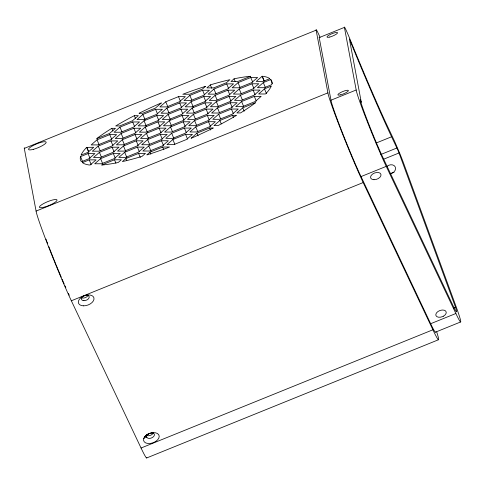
<?xml version="1.0" encoding="UTF-8"?>
<svg xmlns="http://www.w3.org/2000/svg" width="485" height="485" viewBox="0 0 485 485"><rect width="100%" height="100%" fill="white"/><g stroke="black" fill="none" stroke-linecap="round" stroke-linejoin="round"><path stroke-width="0.73" d="M80.54 156.625L80.328 157.558A103.432 22.116 -22.6 0 0 80.965 161.05L81.498 161.735L89.004 158.692L94.884 153.563L88.046 153.587L80.54 156.625L82.796 162.032M148.652 433.778L147.161 435.015L146.597 436.148A4.08 2.492 -20.1 0 0 146.615 436.955L146.834 437.421A4.08 2.492 -20.1 0 0 151.55 437.925A4.08 2.492 -20.1 0 0 154.357 434.378A4.08 2.492 -20.1 0 0 150.223 433.141L150.041 433.287A8.166 4.983 -20.1 0 1 159.225 436.215A8.166 4.983 -20.1 0 1 150.526 443.429A8.166 4.983 -20.1 0 1 143.754 438.488L145.743 435.718L149.028 433.578M86.663 147.379L86.094 147.961A103.432 22.116 -22.6 0 0 81.219 154.721L81.05 155.151L87.821 152.405L93.708 147.276L86.663 147.379L88.634 152.114M143.754 438.488L146.676 435.863M97.042 139.789L91.162 144.924L98.006 144.9L110.732 139.741L116.618 134.612L109.774 134.636L97.042 139.789L99.013 144.524M98.225 146.076L92.344 151.211L99.182 151.187L111.914 146.027L117.794 140.899L110.956 140.923L98.225 146.076L100.195 150.811M119.953 127.125L114.072 132.259L120.91 132.235L133.642 127.076L139.522 121.947L132.684 121.971L119.953 127.125L121.923 131.859M99.407 152.363L93.52 157.498L100.365 157.473L113.096 152.32L118.977 147.185L112.132 147.21L99.407 152.363L101.377 157.098M121.135 133.411L115.248 138.546L122.093 138.522L134.824 133.363L140.705 128.234L133.86 128.258L121.135 133.411L123.105 138.146M142.863 114.46L136.982 119.595L143.821 119.571L156.552 114.411L162.433 109.283L155.594 109.307L142.863 114.46L145.118 119.868M100.589 158.656L94.702 163.785L101.547 163.76L114.278 158.607L120.159 153.472L113.314 153.496L100.589 158.656L102.559 163.384M122.317 139.698L116.43 144.833L123.275 144.809L136.006 139.656L141.887 134.521L135.042 134.545L122.317 139.698L124.566 145.112M144.045 120.747L138.158 125.882L145.003 125.857L157.734 120.698L163.615 115.569L156.77 115.594L144.045 120.747L146.3 126.155M165.773 101.795L159.892 106.93L166.731 106.906L179.462 101.747L185.343 96.618L178.504 96.636L165.773 101.795L168.028 107.203M123.499 145.991L117.612 151.12L124.457 151.096L137.188 145.943L143.069 140.808L136.224 140.832L123.499 145.991L125.748 151.399M145.227 127.034L139.34 132.169L146.185 132.144L158.916 126.991L164.797 121.856L157.952 121.88L145.227 127.034L147.476 132.447M166.955 108.082L161.069 113.217L167.913 113.193L180.644 108.034L186.525 102.905L179.68 102.929L166.955 108.082L168.925 112.817M124.681 152.278L118.795 157.413L125.639 157.389L138.364 152.229L144.251 147.094L137.407 147.119L124.681 152.278L126.931 157.686M146.409 133.326L140.523 138.455L147.367 138.431L160.092 133.278L165.979 128.143L159.135 128.167L146.409 133.326L148.659 138.734M168.137 114.369L162.251 119.504L169.095 119.48L181.827 114.327L187.707 109.192L180.863 109.216L168.137 114.369L170.387 119.783M189.865 95.418L183.979 100.553L190.823 100.528L203.554 95.369L209.435 90.24L202.591 90.265L189.865 95.418L191.836 100.152M125.864 158.565L122.39 161.59L125.215 160.947A103.432 22.116 -22.6 0 0 138.546 157.419L141.966 156.412L145.433 153.387L138.589 153.412L125.864 158.565L126.706 160.596M147.592 139.613L141.705 144.748L148.549 144.724L161.275 139.565L167.161 134.43L160.317 134.454L147.592 139.613L149.562 144.348M169.32 120.662L163.433 125.791L170.277 125.767L183.003 120.613L188.889 115.478L182.045 115.503L169.32 120.662L171.569 126.07M191.048 101.704L185.161 106.839L192.005 106.815L204.737 101.662L210.617 96.527L203.773 96.551L191.048 101.704L193.297 107.118M210.332 84.887L206.889 87.888L213.733 87.864L226.465 82.705L229.902 79.71L227.047 80.364A103.432 22.116 -22.6 0 0 213.709 83.887L210.332 84.887L211.739 88.264M148.768 145.9L142.887 151.035L149.732 151.011L162.457 145.852L168.344 140.723L161.499 140.747L148.768 145.9L151.023 151.308M170.502 126.949L164.615 132.078L171.46 132.059L184.185 126.9L190.071 121.765L183.227 121.79L170.502 126.949L172.472 131.684M192.23 107.997L186.343 113.126L193.188 113.102L205.913 107.949L211.799 102.814L204.955 102.838L192.23 107.997L194.2 112.726M213.958 89.04L208.071 94.175L214.916 94.151L227.647 88.998L233.527 83.863L226.683 83.887L213.958 89.04L215.928 93.775M149.95 152.187L146.822 154.921L147.974 154.563A103.432 22.116 -22.6 0 0 167.64 147.767L169.526 147.01L162.681 147.034L149.95 152.187L150.799 154.218M171.678 133.236L165.797 138.37L172.642 138.346L185.367 133.187L191.254 128.058L184.409 128.082L171.678 133.236L173.933 138.643M193.412 114.284L187.525 119.413L194.37 119.395L207.095 114.236L212.982 109.101L206.137 109.125L193.412 114.284L195.382 119.019M215.14 95.333L209.253 100.462L216.098 100.437L228.823 95.284L234.71 90.149L227.865 90.174L215.14 95.333L217.11 100.062M234.085 78.806L230.981 81.51L237.826 81.486L250.618 76.278L249.654 76.351A103.432 22.116 -22.6 0 0 235.255 78.558L234.085 78.806L235.207 81.51M172.86 139.522L166.979 144.657L173.824 144.633L186.549 139.474L192.436 134.345L185.591 134.369L172.86 139.522L174.83 144.257M194.588 120.571L188.707 125.706L195.552 125.682L208.277 120.522L214.164 115.394L207.319 115.418L194.588 120.571L196.564 125.306M216.322 101.62L210.435 106.748L217.28 106.73L230.005 101.571L235.892 96.436L229.047 96.46L216.322 101.62L218.292 106.354M238.05 82.668L232.163 87.797L239.008 87.773L251.733 82.62L257.62 77.485L250.775 77.509L238.05 82.668L240.02 87.397M195.77 126.858L189.89 131.993L196.734 131.969L209.459 126.809L215.346 121.68L208.501 121.705L195.77 126.858L197.741 131.593M217.498 107.906L211.618 113.041L218.462 113.017L231.187 107.858L237.074 102.729L230.229 102.753L217.498 107.906L219.469 112.641M239.226 88.955L233.346 94.084L240.19 94.066L252.915 88.907L258.802 83.772L251.957 83.796L239.226 88.955L241.203 93.69M196.952 133.151L191.072 138.28L192.642 137.643A103.432 22.116 -22.6 0 0 211.915 128.677L213.309 127.979L209.684 127.991L196.952 133.151L198.08 135.855M218.68 114.193L212.8 119.328L219.644 119.304L232.37 114.145L238.256 109.016L231.412 109.04L218.68 114.193L220.651 118.928M240.408 95.242L234.528 100.377L241.372 100.353L254.098 95.193L259.984 90.064L253.14 90.089L240.408 95.242L242.379 99.977M262.136 76.29L256.256 81.419L263.1 81.401L269.805 78.679L269.569 78.479A103.432 22.116 -22.6 0 0 263.07 76.321L262.136 76.29L264.113 81.025M219.863 120.486L213.982 125.615L217.995 125.603L221.014 124.039A103.432 22.116 -22.6 0 0 233.715 117.024L236.607 115.315L232.594 115.327L219.863 120.486L221.269 123.863M241.591 101.529L235.71 106.664L242.555 106.639L255.28 101.48L261.16 96.351L254.322 96.376L241.591 101.529L243.561 106.263M263.319 82.577L257.438 87.712L264.283 87.688L271.721 84.675L271.933 83.747A103.432 22.116 -22.6 0 0 271.297 80.255L270.757 79.564L263.319 82.577L265.289 87.312M242.773 107.822L236.892 112.95L240.512 112.938L241.409 112.387A103.432 22.116 -22.6 0 0 254.583 103.432L255.583 102.662L242.773 107.822L244.179 111.198M264.501 88.864L258.62 93.999L265.459 93.975L266.168 93.344A103.432 22.116 -22.6 0 0 271.042 86.585L271.212 86.148L264.501 88.864L266.471 93.599M144.003 437.919L146.797 435.578M144.324 437.349L146.961 435.294M144.724 436.791L147.161 435.015M145.203 436.245L147.398 434.742M145.743 435.718L147.67 434.475M111.805 128.331L110.847 128.919A103.432 22.116 -22.6 0 0 97.679 137.873L96.721 138.613L109.549 133.454L115.436 128.319L111.805 128.331L112.932 131.041M146.343 435.215L147.967 434.227M147.003 434.748L148.301 433.99M147.713 434.317L150.041 433.287M134.327 115.672L131.241 117.267A103.432 22.116 -22.6 0 0 118.546 124.281L115.709 125.961L119.734 125.942L132.46 120.789L138.346 115.654L134.327 115.672L135.454 118.376M146.791 457.61A54.441 2.407 67.9 0 1 141.05 448.019L71.344 300.779A54.441 2.407 67.9 0 1 50.549 251.842A54.441 2.407 67.9 0 1 36.278 212.115L24.292 148.398L316.129 30.167A21.613 0.958 67.9 0 1 318.409 33.683L319.312 35.623A21.613 0.958 67.9 0 1 320.051 37.284M435.536 331.989A46.275 2.049 67.9 0 1 430.668 323.713L359.621 173.6A46.263 2.043 67.9 0 1 331.158 101.116L319.209 37.6L344.411 27.384L344.386 27.051A13.422 0.594 67.9 0 1 349.133 37.115L351.94 44.002A129.295 5.717 67.9 0 0 385.011 120.959L394.784 141.747L400.07 154.145A19.036 0.843 67.9 0 1 403.538 163.002L455.385 304.659A46.275 2.049 67.9 0 1 459.465 316.45L459.628 316.984A46.275 2.049 67.9 0 1 460.75 321.507L460.75 321.658A46.275 2.049 67.9 0 1 455.87 313.504L384.823 163.39A46.263 2.043 67.9 0 1 356.36 90.907L344.411 27.384M89.222 159.874L82.444 162.62L82.692 162.827A103.432 22.116 -22.6 0 0 89.191 164.985L90.186 164.985L96.066 159.85L89.222 159.874L91.198 164.609M114.496 159.783L101.668 165.027L102.608 164.955A103.432 22.116 -22.6 0 0 117.006 162.748L118.207 162.493L121.341 159.759L114.496 159.783L115.903 163.166M36.066 211.09L327.908 92.859L316.129 30.167M330.97 100.207L356.172 89.998M376.172 143.014L391.577 136.776L397.354 149.01A8.124 0.358 67.9 0 1 398.809 152.357L455.651 307.654A35.387 1.564 67.9 0 1 452.905 305.398L382.168 155.952A35.363 1.564 67.9 0 1 360.416 100.553L360.258 99.795L361.283 102.25L349.412 39.061L351.807 44.947A140.201 6.202 67.9 0 0 387.667 128.398L391.577 136.776M380.786 154.515L396.888 147.992M383.659 159.195L399.064 152.957M361.016 176.588L386.218 166.379M71.344 300.779L363.18 182.548L432.893 329.788A54.441 2.407 67.9 0 0 436.688 331.898M453.426 308.108L455.53 307.254M430.668 323.713L455.87 313.504M141.05 448.019L432.893 329.788M435.439 332.17L460.641 321.961M146.664 457.967L438.507 339.742M151.447 432.941L153.302 432.656M68.397 293.37L69.252 295.201M270.757 79.564L272.449 83.62M262.27 76.236L264.24 80.971M250.775 77.509L252.746 82.244M251.957 83.796L253.928 88.531M253.14 90.089L255.11 94.817M254.322 96.376L256.292 101.11M226.683 83.887L228.653 88.622M227.865 90.174L229.835 94.908M229.047 96.46L231.018 101.195M230.229 102.753L232.2 107.482M231.412 109.04L233.382 113.775M232.594 115.327L233.437 117.358M202.591 90.265L204.561 94.993M203.773 96.551L205.743 101.286M204.955 102.838L206.925 107.573M206.137 109.125L208.107 113.86M207.319 115.418L209.29 120.147M208.501 121.705L210.472 126.439M209.684 127.991L210.526 130.022M178.504 96.636L180.475 101.371M179.68 102.929L181.657 107.658M180.863 109.216L182.833 113.951M182.045 115.503L184.015 120.238M183.227 121.79L185.197 126.524M184.409 128.082L186.379 132.811M185.591 134.369L187.562 139.104M155.594 109.307L157.564 114.036M156.77 115.594L158.747 120.322M157.952 121.88L159.923 126.615M159.135 128.167L161.105 132.902M160.317 134.454L162.287 139.189M161.499 140.747L163.469 145.476M162.681 147.034L163.809 149.738M132.684 121.971L134.654 126.7M133.86 128.258L135.836 132.987M135.042 134.545L137.012 139.28M136.224 140.832L138.195 145.567M137.407 147.119L139.377 151.853M138.589 153.412L140.28 157.467M109.774 134.636L111.744 139.365M110.956 140.923L112.926 145.652M112.132 147.21L114.108 151.944M113.314 153.496L115.284 158.231M86.863 147.301L88.834 152.029M88.046 153.587L90.016 158.316M146.112 435.451L146.834 437.421M146.13 435.633L146.615 436.955M327.908 92.859L328.115 93.884A54.441 2.407 67.9 0 0 342.392 133.611A54.441 2.407 67.9 0 0 363.18 182.548M319.209 37.6L319.178 37.26A13.422 0.594 67.9 0 1 319.457 37.478M24.292 148.398A21.613 0.958 67.9 0 1 24.693 148.283M390.486 173.927A5.444 4.304 -25.3 0 1 394.038 172.314M386.927 166.404A5.444 4.304 -25.3 0 1 395.287 167.022A5.444 4.304 -25.3 0 1 390.183 173.757M65.814 287.684A47.627 2.104 67.9 0 1 64.996 285.835M64.159 283.919A47.627 2.104 67.9 0 1 63.583 282.603M63.292 281.937A47.627 2.104 67.9 0 1 62.116 279.196M61.255 277.19A47.627 2.104 67.9 0 1 59.679 273.461M59.419 272.831A47.627 2.104 67.9 0 1 57.812 268.987M57.545 268.338A47.627 2.104 67.9 0 1 56.199 265.071M55.933 264.416A47.627 2.104 67.9 0 1 54.32 260.457M54.053 259.796A47.627 2.104 67.9 0 1 50.404 250.63M50.149 249.987A47.627 2.104 67.9 0 1 48.912 246.804M47.712 243.7A47.627 2.104 67.9 0 1 47.021 241.882M46.754 241.184A47.627 2.104 67.9 0 1 45.978 239.129M88.131 295.123A4.08 2.492 -20.1 0 1 85.19 297.657A4.08 2.492 -20.1 0 1 81.304 297.638M153.327 432.832A4.08 2.492 -20.1 0 1 146.779 435.488M161.256 102.99L155.37 108.125L142.645 113.278L139.019 113.296L140.341 112.629A103.432 22.116 -22.6 0 1 159.613 103.663L161.256 102.99M205.476 86.372L202.372 89.082L189.641 94.242L182.803 94.266L184.621 93.538A103.432 22.116 -22.6 0 1 204.288 86.742L205.476 86.372M443.26 316.275L442.75 316.523A5.444 3.322 -20.1 0 1 435.845 314.25A5.444 3.322 -20.1 0 1 444.157 310.194A5.444 3.322 -20.1 0 1 443.26 316.275M83.456 305.835A8.166 4.983 -20.1 0 0 93.914 297.808A8.166 4.983 -20.1 0 0 81.147 297.505A8.166 4.983 -20.1 0 0 83.456 305.835M83.929 300.682A4.08 2.492 -20.1 0 0 89.155 296.668A4.08 2.492 -20.1 0 0 82.771 296.517A4.08 2.492 -20.1 0 0 83.929 300.682M340.676 94.842A5.717 1.225 -22.6 0 0 348.418 90.562A5.717 1.225 -22.6 0 0 340.276 92.72A5.717 1.225 -22.6 0 0 340.676 94.842M329.812 37.03A5.717 1.225 -22.6 0 0 337.554 32.75A5.717 1.225 -22.6 0 0 329.418 34.902A5.717 1.225 -22.6 0 0 329.812 37.03M373.977 179.717A5.444 3.322 -20.1 0 0 380.949 174.364A5.444 3.322 -20.1 0 0 372.438 174.157A5.444 3.322 -20.1 0 0 373.977 179.717M44.147 207.18A9.524 2.037 -22.6 0 0 57.048 200.05A9.524 2.037 -22.6 0 0 43.48 203.639A9.524 2.037 -22.6 0 0 44.147 207.18M33.283 149.362A9.524 2.037 -22.6 0 0 46.184 142.226A9.524 2.037 -22.6 0 0 32.622 145.821A9.524 2.037 -22.6 0 0 33.283 149.362"/></g></svg>
